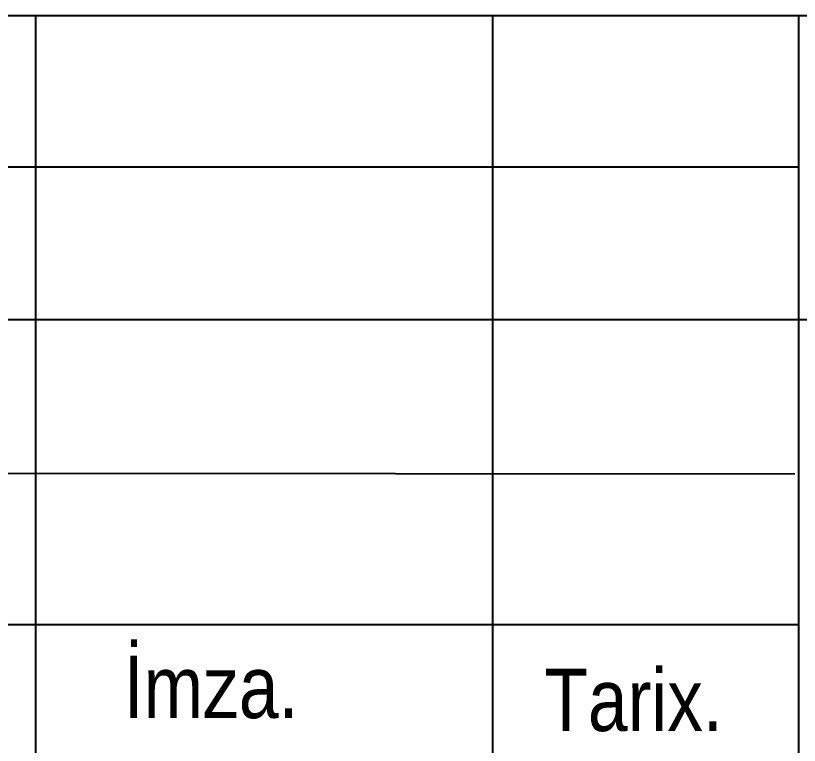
# Model space of a CAD drawing. Header units: millimetres. Extents: x 1321639 to 1366864, y -922319 to -736703.
# Drawn here: x 1351796 to 1354366, y -826460 to -824067 of the extents above; entities that cross this region are included whole.
import ezdxf

# ---------------------------------------------------------------- set-up
doc = ezdxf.new("R2010")
doc.units = ezdxf.units.MM
doc.styles.add('style6', font='ARIALN.TTF', dxfattribs={"height": 300})

# ---------------------------------------------------------------- blocks, each defined once
blk = doc.blocks.new('dfvdvbvrtb')
at = {"lineweight": 25, "ltscale": 15}
for p, q in [((1504117.1, -140991.3), (1522617.1, -140991.3)), ((1508114.6, -140991.3), (1508114.6, -146488.7)), ((1509614.6, -146488.7), (1509614.6, -140991.5)), ((1510617.1, -140991.5), (1510617.1, -146490)), ((1504124.8, -141487.5), (1510617.1, -141487.5)), ((1504124.8, -141987.5), (1510617.1, -141987.5)), ((1510617.1, -141987.5), (1522618.3, -141987.5)), ((1510604.9, -142494.5), (1504115.7, -142490)), ((1504124.8, -142987.5), (1510617.1, -142987.5))]:
    blk.add_line(p, q, dxfattribs=at)
at = {"lineweight": 5, "ltscale": 15}
for p, q in [((1506117.1, -140991.3), (1508117.1, -140991.3)), ((1509617.1, -140991.5), (1510617.1, -140991.5)), ((1510610.5, -141487.6), (1510610.5, -141487.6))]:
    blk.add_line(p, q, dxfattribs=at)
at = {"lineweight": 25, "width": 6178.528, "attachment_point": 1, "style": 'style6'}
for s, insert, char_height in [('{\\fArial Narrow|b0|i0|c238|p34;İmza.\\fArial|b0|i0|c238|p34; }', (1508403.9, -143090.6), 204.444), ('Tarix.', (1509782.9, -143133), 204.44)]:
    blk.add_mtext(s, dxfattribs=dict(at, insert=insert, char_height=char_height))

msp = doc.modelspace()

# ---------------------------------------------------------------- block references
msp.add_blockref('dfvdvbvrtb', (-156253.108, -683075.796))

doc.saveas('drawing.dxf')
